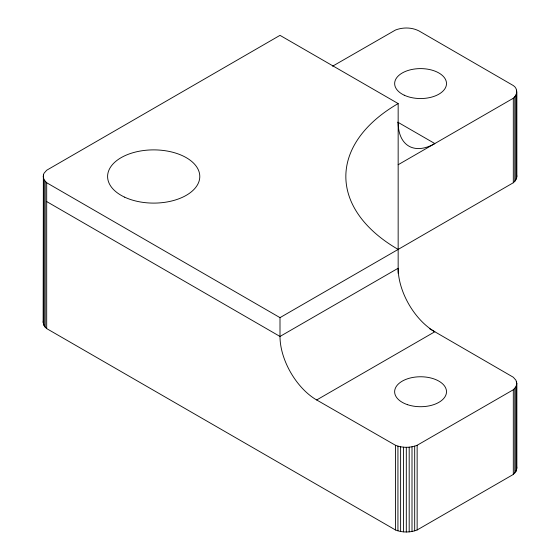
<?xml version="1.0" encoding="UTF-8"?>
<svg xmlns="http://www.w3.org/2000/svg" width="560" height="560" viewBox="0 0 560 560"><rect width="100%" height="100%" fill="white"/><g stroke="black" fill="none" stroke-linecap="round" stroke-linejoin="round"><path stroke-width="0.84" d="M429.59 328.727L513.31 377.244L515.928 380.212L516.831 383.502L516.831 468.188L515.928 471.478L513.31 474.446L417.144 529.97C410.27 532.672 402.346 532.672 395.472 529.97L46.69 328.601L45.178 327.173L44.072 325.633L43.169 322.343L43.393 174.832L44.072 173.201L46.69 170.24L280 35.35L398.16 103.572L398.16 273.42M43.169 322.343L43.393 320.677M332.584 66.192L395.472 30.03C402.99 27.125 411.859 27.244 419.076 30.982L513.31 85.554C518.84 89.012 517.048 97.048 511.427 99.337L398.16 164.731M398.16 249.417L513.31 182.756L514.822 181.328L516.607 178.164L516.831 176.498L516.831 91.812M516.831 383.502L515.928 386.792L513.31 389.76L417.144 445.277C410.27 447.986 402.346 447.986 395.472 445.277L316.673 399.973A51.863 29.939 60 0 1 280 336.455L46.69 201.572M316.673 399.973L434.833 331.751A51.863 29.939 60 0 1 398.16 268.24L280 336.455L280 317.639L398.16 249.417A178.626 103.131 0 0 1 398.16 103.572M397.719 122.136L434.833 143.563A51.863 29.939 -60 0 1 398.16 122.388M43.169 176.491L44.072 179.781L46.69 182.749L280 317.639M516.607 174.832L516.831 176.498M516.607 466.522L516.831 468.188M516.607 90.146L516.607 178.164M516.607 381.836L516.607 469.854M515.928 95.102L515.928 179.788M515.928 386.792L515.928 471.478M514.822 96.642L514.822 181.328M514.822 388.339L514.822 473.025M513.31 98.07L513.31 182.756M513.31 389.76L513.31 474.446M417.144 445.277L417.144 529.97M414.68 446.152L414.68 530.838M412.006 446.789L412.006 531.482M409.192 447.181L409.192 531.867M406.308 447.314L406.308 532M403.424 447.181L403.424 531.867M400.61 446.789L400.61 531.482M397.936 446.152L397.936 530.838M395.472 445.277L395.472 529.97M46.69 182.749L46.69 328.601M45.178 181.328L45.178 327.173M44.072 179.781L44.072 325.633M43.393 174.832L43.393 324.009M407.603 404.705A25.928 14.973 0 0 0 446.502 391.734A25.928 14.973 0 0 0 407.603 378.77A25.928 14.973 0 0 0 407.603 404.705M404.25 95.207A25.928 14.973 0 0 0 446.18 85.918A25.928 14.973 0 0 0 411.278 69.601A25.928 14.973 0 0 0 404.25 95.207M124.684 197.176A46.095 26.614 0 0 0 199.22 180.656A46.095 26.614 0 0 0 137.172 151.648A46.095 26.614 0 0 0 124.684 197.176"/></g></svg>
